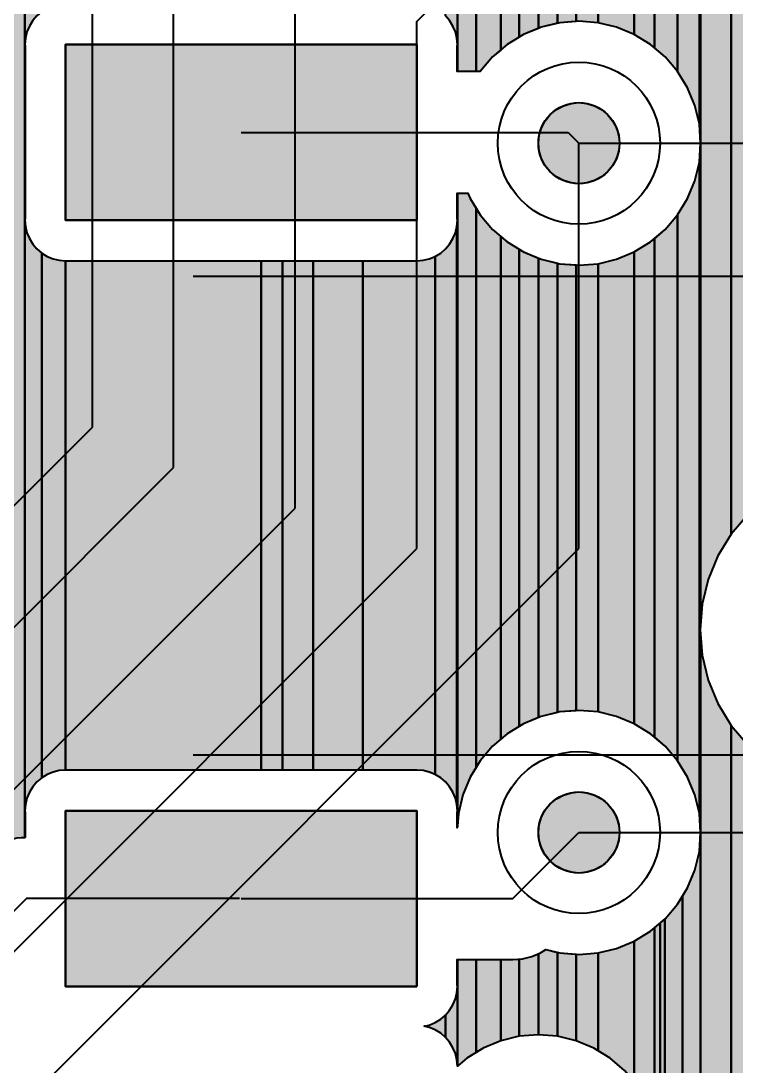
# Model space of a CAD drawing. Header units: millimetres. Extents: x 1.4 to 58.4, y 2.1 to 36.1.
# Drawn here: x 32.58 to 37.06, y 14.61 to 21.15 of the extents above; entities that cross this region are included whole.
import ezdxf

# ---------------------------------------------------------------- set-up
doc = ezdxf.new("R2010")
doc.units = ezdxf.units.MM
for name, color, linetype in [('bottom_copper', 7, 'Continuous'), ('bottom_silk', 7, 'Continuous'), ('drill_plated', 7, 'Continuous'), ('top_copper', 7, 'Continuous')]:
    doc.layers.add(name, color=color, linetype=linetype)

# ---------------------------------------------------------------- blocks, each defined once
blk = doc.blocks.new('Block8124')
at = {"layer": 'bottom_copper', "lineweight": 40}
for points in [[(1.8538, 14.95), (1.7702, 14.8137), (1.709, 14.6659), (1.6717, 14.5104), (1.6623, 14.3905), (1.6623, 20.9871), (1.7569, 20.9644), (1.8538, 20.9568), (1.8538, 14.95)], [(1.9944, 15.103), (1.9577, 15.0716), (1.8538, 14.95), (1.8538, 20.9568), (1.9163, 20.9519), (1.9944, 20.958), (1.9944, 15.103)], [(1.6623, 17.399), (1.6552, 17.5186), (1.6552, 19.0574), (1.6623, 19.177), (1.6623, 17.399)], [(1.6552, 17.5186), (1.6272, 17.6352), (1.5813, 17.746), (1.5187, 17.8483), (1.5187, 18.7277), (1.5813, 18.83), (1.6272, 18.9408), (1.6552, 19.0574), (1.6552, 17.5186)], [(1.5187, 17.8483), (1.4408, 17.9395), (1.3732, 17.9972), (1.3732, 18.5788), (1.4408, 18.6365), (1.5187, 18.7277), (1.5187, 17.8483)], [(0.2561, 17.848), (0.1391, 17.848), (0.1391, 18.686), (0.2561, 18.686), (0.2561, 17.848)], [(0.4101, 17.9825), (0.3598, 17.9395), (0.2819, 17.8483), (0.2561, 17.848), (0.2561, 18.686), (0.3176, 18.686), (0.3598, 18.6365), (0.4101, 18.5935), (0.4101, 17.9825)], [(0.5267, 18.0637), (0.451, 18.0174), (0.4101, 17.9825), (0.4101, 18.5935), (0.451, 18.5586), (0.5267, 18.5123), (0.5267, 18.0637)], [(1.3732, 17.9972), (1.3496, 18.0174), (1.2473, 18.08), (1.2473, 18.496), (1.3496, 18.5586), (1.3732, 18.5788), (1.3732, 17.9972)], [(0.1391, 18.017), (0.136, 18.0568), (0.1266, 18.0957), (0.1113, 18.1327), (0.0904, 18.1668), (0.0645, 18.1972), (0.0645, 18.3368), (0.0904, 18.3672), (0.1113, 18.4013), (0.1266, 18.4383), (0.1359, 18.4771), (0.1391, 18.517), (0.1391, 18.017)], [(0.6463, 18.1185), (0.5533, 18.08), (0.5267, 18.0637), (0.5267, 18.5123), (0.5533, 18.496), (0.6463, 18.4575), (0.6463, 18.1185)], [(1.2473, 18.08), (1.1365, 18.1259), (1.0199, 18.1539), (1.0199, 18.4221), (1.1365, 18.4501), (1.2473, 18.496), (1.2473, 18.08)], [(0.7659, 18.1503), (0.6641, 18.1259), (0.6463, 18.1185), (0.6463, 18.4575), (0.6641, 18.4501), (0.7659, 18.4257), (0.7659, 18.1503)], [(0.8825, 18.162), (0.7807, 18.1539), (0.7659, 18.1503), (0.7659, 18.4257), (0.7807, 18.4221), (0.8825, 18.414), (0.8825, 18.162)], [(1.0199, 18.1539), (0.9003, 18.1634), (0.8825, 18.162), (0.8825, 18.414), (0.9003, 18.4126), (1.0199, 18.4221), (1.0199, 18.1539)], [(0.139, 17.848), (0.1383, 17.848), (0.1383, 18.007), (0.1391, 18.017), (0.1391, 17.848)], [(1.6623, 14.3905), (1.6592, 14.351), (1.6592, 17.3468), (1.6623, 17.399), (1.6623, 14.3905)], [(1.6592, 13.1332), (1.6552, 13.2006), (1.6552, 17.2794), (1.6592, 17.3468), (1.6592, 13.1332)], [(1.6552, 13.2006), (1.6272, 13.3172), (1.5813, 13.428), (1.5187, 13.5303), (1.5187, 16.9497), (1.5813, 17.052), (1.6272, 17.1628), (1.6552, 17.2794), (1.6552, 13.2006)], [(0.1391, 16.917), (0.1383, 16.927), (0.1383, 17.086), (0.139, 17.086), (0.1391, 16.917)], [(0.2561, 13.4881), (0.2193, 13.428), (0.1734, 13.3172), (0.1454, 13.2006), (0.1391, 13.121), (0.1391, 17.086), (0.2052, 17.086), (0.2193, 17.052), (0.2561, 16.9919), (0.2561, 13.4881)], [(0.4101, 13.6645), (0.3598, 13.6215), (0.2819, 13.5303), (0.2561, 13.4881), (0.2561, 16.9919), (0.2818, 16.9499), (0.3598, 16.8585), (0.4101, 16.8155), (0.4101, 13.6645)], [(0.1391, 13.217), (0.136, 13.2568), (0.1359, 16.8771), (0.1391, 16.917), (0.1391, 13.217)], [(1.5187, 13.5303), (1.4408, 13.6215), (1.3732, 13.6792), (1.3732, 16.8008), (1.4408, 16.8585), (1.5187, 16.9497), (1.5187, 13.5303)], [(0.1359, 13.2569), (0.1266, 13.2957), (0.1113, 13.3327), (0.0904, 13.3668), (0.0645, 13.3972), (0.0341, 13.4231), (0, 13.444), (0, 16.69), (0.0341, 16.7109), (0.0645, 16.7368), (0.0904, 16.7672), (0.1113, 16.8013), (0.1266, 16.8383), (0.1359, 16.8771), (0.1359, 13.2569)], [(0.5267, 13.7457), (0.451, 13.6994), (0.4101, 13.6645), (0.4101, 16.8155), (0.451, 16.7806), (0.5267, 16.7343), (0.5267, 13.7457)], [(1.3732, 13.6792), (1.3496, 13.6994), (1.2473, 13.762), (1.2473, 16.718), (1.3496, 16.7806), (1.3732, 16.8008), (1.3732, 13.6792)], [(0.6463, 13.8005), (0.5533, 13.762), (0.5267, 13.7457), (0.5267, 16.7343), (0.5533, 16.718), (0.6463, 16.6795), (0.6463, 13.8005)], [(1.2473, 13.762), (1.1365, 13.8079), (1.0199, 13.8359), (1.0199, 16.6441), (1.1365, 16.6721), (1.2473, 16.718), (1.2473, 13.762)], [(0, 13.444), (-0.0367, 13.4592), (-0.0758, 13.4686), (-0.1157, 13.4718), (-0.1257, 13.471), (-0.4541, 13.471), (-0.4541, 16.663), (-0.1257, 16.663), (-0.1157, 16.6622), (-0.0759, 16.6653), (-0.037, 16.6747), (0, 16.69), (0, 13.444)], [(0.7659, 13.8323), (0.6641, 13.8079), (0.6463, 13.8005), (0.6463, 16.6795), (0.6641, 16.6721), (0.7659, 16.6477), (0.7659, 13.8323)], [(0.8825, 13.8439), (0.7807, 13.8359), (0.7659, 13.8323), (0.7659, 16.6477), (0.7807, 16.6441), (0.8825, 16.6361), (0.8825, 13.8439)], [(1.0199, 13.8359), (0.9003, 13.8453), (0.8825, 13.8439), (0.8825, 16.6361), (0.9003, 16.6347), (1.0199, 16.6441), (1.0199, 13.8359)], [(1.6623, 13.081), (1.6592, 13.1332), (1.6592, 14.351), (1.6623, 14.3115), (1.6623, 13.081)], [(1.8538, 7.8878), (1.7365, 7.7876), (1.6623, 7.7008), (1.6623, 14.3115), (1.6717, 14.1916), (1.709, 14.0361), (1.7702, 13.8883), (1.8538, 13.752), (1.8538, 7.8878)], [(1.9944, 7.9751), (1.8581, 7.8915), (1.8538, 7.8878), (1.8538, 13.752), (1.9577, 13.6304), (1.9944, 13.599), (1.9944, 7.9751)], [(0.1391, 13.121), (0.1383, 13.1109), (0.1383, 13.207), (0.1391, 13.217), (0.1391, 13.121)], [(1.6623, 7.7008), (1.6326, 7.666), (1.549, 7.5297), (1.549, 12.6812), (1.5813, 12.734), (1.6272, 12.8448), (1.6552, 12.9614), (1.6623, 13.081), (1.6623, 7.7008)], [(1.549, 7.5297), (1.4878, 7.3819), (1.4505, 7.2264), (1.438, 7.067), (1.438, 12.5381), (1.4408, 12.5405), (1.5187, 12.6317), (1.549, 12.6812), (1.549, 7.5297)], [(1.4083, 11.049), (1.4012, 11.1686), (1.3732, 11.2852), (1.3732, 12.4828), (1.4083, 12.5127), (1.4083, 11.049)], [(1.438, 0), (1.4083, 0), (1.4083, 12.5127), (1.438, 12.5381), (1.438, 0)], [(1.3732, 11.2852), (1.3273, 11.396), (1.2647, 11.4983), (1.2473, 11.5187), (1.2473, 12.4), (1.3496, 12.4626), (1.3732, 12.4828), (1.3732, 11.2852)], [(1.2473, 11.5187), (1.1868, 11.5895), (1.0956, 11.6674), (1.0199, 11.7137), (1.0199, 12.3261), (1.1365, 12.3541), (1.2473, 12.4), (1.2473, 11.5187)], [(0.6463, 11.8133), (0.5267, 11.8039), (0.5267, 12.288), (0.546, 12.2895), (0.6044, 12.3035), (0.6463, 12.3209), (0.6463, 11.8133)], [(0.7659, 11.8039), (0.6463, 11.8133), (0.6463, 12.3209), (0.6598, 12.3265), (0.6934, 12.347), (0.7659, 12.3296), (0.7659, 11.8039)], [(0.8825, 11.7759), (0.7659, 11.8039), (0.7659, 12.3296), (0.7807, 12.3261), (0.8825, 12.3181), (0.8825, 11.7759)], [(1.0199, 11.7137), (0.9933, 11.73), (0.8825, 11.7759), (0.8825, 12.3181), (0.9003, 12.3167), (1.0199, 12.3261), (1.0199, 11.7137)], [(0.1391, 12.117), (0.1383, 12.127), (0.1383, 12.286), (0.139, 12.286), (0.1391, 12.117)], [(0.2561, 11.7036), (0.197, 11.6674), (0.1391, 11.6179), (0.1391, 12.286), (0.2561, 12.286), (0.2561, 11.7036)], [(0.4101, 11.7759), (0.2993, 11.73), (0.2561, 11.7036), (0.2561, 12.286), (0.4101, 12.286), (0.4101, 11.7759)], [(0.5267, 11.8039), (0.4101, 11.7759), (0.4101, 12.286), (0.4714, 12.286), (0.4863, 12.2848), (0.5267, 12.288), (0.5267, 11.8039)], [(0.139, 11.6178), (0.136, 11.6568), (0.1266, 11.6957), (0.1113, 11.7327), (0.0904, 11.7668), (0.0645, 11.7972), (0.0645, 11.9368), (0.0904, 11.9672), (0.1113, 12.0013), (0.1266, 12.0383), (0.1359, 12.0771), (0.1391, 12.117), (0.1391, 11.6179)], [(0.0645, 11.7972), (0.0341, 11.8231), (0, 11.844), (-0.0367, 11.8592), (-0.069, 11.867), (-0.037, 11.8747), (0, 11.89), (0.0341, 11.9109), (0.0645, 11.9368), (0.0645, 11.7972)]]:
    blk.add_hatch(color=7, dxfattribs=at).paths.add_polyline_path(points, flags=0)
at = {"layer": 'bottom_copper', "color": 7, "lineweight": 40}
for points in [[(1.8538, 14.95), (1.7702, 14.8137), (1.709, 14.6659), (1.6717, 14.5104), (1.6623, 14.3905), (1.6623, 20.9871), (1.7569, 20.9644), (1.8538, 20.9568), (1.8538, 14.95)], [(1.9944, 15.103), (1.9577, 15.0716), (1.8538, 14.95), (1.8538, 20.9568), (1.9163, 20.9519), (1.9944, 20.958), (1.9944, 15.103)], [(1.6623, 17.399), (1.6552, 17.5186), (1.6552, 19.0574), (1.6623, 19.177), (1.6623, 17.399)], [(1.6552, 17.5186), (1.6272, 17.6352), (1.5813, 17.746), (1.5187, 17.8483), (1.5187, 18.7277), (1.5813, 18.83), (1.6272, 18.9408), (1.6552, 19.0574), (1.6552, 17.5186)], [(1.5187, 17.8483), (1.4408, 17.9395), (1.3732, 17.9972), (1.3732, 18.5788), (1.4408, 18.6365), (1.5187, 18.7277), (1.5187, 17.8483)], [(0.2561, 17.848), (0.1391, 17.848), (0.1391, 18.686), (0.2561, 18.686), (0.2561, 17.848)], [(0.4101, 17.9825), (0.3598, 17.9395), (0.2819, 17.8483), (0.2561, 17.848), (0.2561, 18.686), (0.3176, 18.686), (0.3598, 18.6365), (0.4101, 18.5935), (0.4101, 17.9825)], [(0.5267, 18.0637), (0.451, 18.0174), (0.4101, 17.9825), (0.4101, 18.5935), (0.451, 18.5586), (0.5267, 18.5123), (0.5267, 18.0637)], [(1.3732, 17.9972), (1.3496, 18.0174), (1.2473, 18.08), (1.2473, 18.496), (1.3496, 18.5586), (1.3732, 18.5788), (1.3732, 17.9972)], [(0.1391, 18.017), (0.136, 18.0568), (0.1266, 18.0957), (0.1113, 18.1327), (0.0904, 18.1668), (0.0645, 18.1972), (0.0645, 18.3368), (0.0904, 18.3672), (0.1113, 18.4013), (0.1266, 18.4383), (0.1359, 18.4771), (0.1391, 18.517), (0.1391, 18.017)], [(0.6463, 18.1185), (0.5533, 18.08), (0.5267, 18.0637), (0.5267, 18.5123), (0.5533, 18.496), (0.6463, 18.4575), (0.6463, 18.1185)], [(1.2473, 18.08), (1.1365, 18.1259), (1.0199, 18.1539), (1.0199, 18.4221), (1.1365, 18.4501), (1.2473, 18.496), (1.2473, 18.08)], [(0.7659, 18.1503), (0.6641, 18.1259), (0.6463, 18.1185), (0.6463, 18.4575), (0.6641, 18.4501), (0.7659, 18.4257), (0.7659, 18.1503)], [(0.8825, 18.162), (0.7807, 18.1539), (0.7659, 18.1503), (0.7659, 18.4257), (0.7807, 18.4221), (0.8825, 18.414), (0.8825, 18.162)], [(1.0199, 18.1539), (0.9003, 18.1634), (0.8825, 18.162), (0.8825, 18.414), (0.9003, 18.4126), (1.0199, 18.4221), (1.0199, 18.1539)], [(0.139, 17.848), (0.1383, 17.848), (0.1383, 18.007), (0.1391, 18.017), (0.1391, 17.848)], [(1.6623, 14.3905), (1.6592, 14.351), (1.6592, 17.3468), (1.6623, 17.399), (1.6623, 14.3905)], [(1.6592, 13.1332), (1.6552, 13.2006), (1.6552, 17.2794), (1.6592, 17.3468), (1.6592, 13.1332)], [(1.6552, 13.2006), (1.6272, 13.3172), (1.5813, 13.428), (1.5187, 13.5303), (1.5187, 16.9497), (1.5813, 17.052), (1.6272, 17.1628), (1.6552, 17.2794), (1.6552, 13.2006)], [(0.1391, 16.917), (0.1383, 16.927), (0.1383, 17.086), (0.139, 17.086), (0.1391, 16.917)], [(0.2561, 13.4881), (0.2193, 13.428), (0.1734, 13.3172), (0.1454, 13.2006), (0.1391, 13.121), (0.1391, 17.086), (0.2052, 17.086), (0.2193, 17.052), (0.2561, 16.9919), (0.2561, 13.4881)], [(0.4101, 13.6645), (0.3598, 13.6215), (0.2819, 13.5303), (0.2561, 13.4881), (0.2561, 16.9919), (0.2818, 16.9499), (0.3598, 16.8585), (0.4101, 16.8155), (0.4101, 13.6645)], [(0.1391, 13.217), (0.136, 13.2568), (0.1359, 16.8771), (0.1391, 16.917), (0.1391, 13.217)], [(1.5187, 13.5303), (1.4408, 13.6215), (1.3732, 13.6792), (1.3732, 16.8008), (1.4408, 16.8585), (1.5187, 16.9497), (1.5187, 13.5303)], [(0.1359, 13.2569), (0.1266, 13.2957), (0.1113, 13.3327), (0.0904, 13.3668), (0.0645, 13.3972), (0.0341, 13.4231), (0, 13.444), (0, 16.69), (0.0341, 16.7109), (0.0645, 16.7368), (0.0904, 16.7672), (0.1113, 16.8013), (0.1266, 16.8383), (0.1359, 16.8771), (0.1359, 13.2569)], [(0.5267, 13.7457), (0.451, 13.6994), (0.4101, 13.6645), (0.4101, 16.8155), (0.451, 16.7806), (0.5267, 16.7343), (0.5267, 13.7457)], [(1.3732, 13.6792), (1.3496, 13.6994), (1.2473, 13.762), (1.2473, 16.718), (1.3496, 16.7806), (1.3732, 16.8008), (1.3732, 13.6792)], [(0.6463, 13.8005), (0.5533, 13.762), (0.5267, 13.7457), (0.5267, 16.7343), (0.5533, 16.718), (0.6463, 16.6795), (0.6463, 13.8005)], [(1.2473, 13.762), (1.1365, 13.8079), (1.0199, 13.8359), (1.0199, 16.6441), (1.1365, 16.6721), (1.2473, 16.718), (1.2473, 13.762)], [(0, 13.444), (-0.0367, 13.4592), (-0.0758, 13.4686), (-0.1157, 13.4718), (-0.1257, 13.471), (-0.4541, 13.471), (-0.4541, 16.663), (-0.1257, 16.663), (-0.1157, 16.6622), (-0.0759, 16.6653), (-0.037, 16.6747), (0, 16.69), (0, 13.444)], [(0.7659, 13.8323), (0.6641, 13.8079), (0.6463, 13.8005), (0.6463, 16.6795), (0.6641, 16.6721), (0.7659, 16.6477), (0.7659, 13.8323)], [(0.8825, 13.8439), (0.7807, 13.8359), (0.7659, 13.8323), (0.7659, 16.6477), (0.7807, 16.6441), (0.8825, 16.6361), (0.8825, 13.8439)], [(1.0199, 13.8359), (0.9003, 13.8453), (0.8825, 13.8439), (0.8825, 16.6361), (0.9003, 16.6347), (1.0199, 16.6441), (1.0199, 13.8359)], [(1.6623, 13.081), (1.6592, 13.1332), (1.6592, 14.351), (1.6623, 14.3115), (1.6623, 13.081)], [(1.8538, 7.8878), (1.7365, 7.7876), (1.6623, 7.7008), (1.6623, 14.3115), (1.6717, 14.1916), (1.709, 14.0361), (1.7702, 13.8883), (1.8538, 13.752), (1.8538, 7.8878)], [(1.9944, 7.9751), (1.8581, 7.8915), (1.8538, 7.8878), (1.8538, 13.752), (1.9577, 13.6304), (1.9944, 13.599), (1.9944, 7.9751)], [(0.1391, 13.121), (0.1383, 13.1109), (0.1383, 13.207), (0.1391, 13.217), (0.1391, 13.121)], [(1.6623, 7.7008), (1.6326, 7.666), (1.549, 7.5297), (1.549, 12.6812), (1.5813, 12.734), (1.6272, 12.8448), (1.6552, 12.9614), (1.6623, 13.081), (1.6623, 7.7008)], [(1.549, 7.5297), (1.4878, 7.3819), (1.4505, 7.2264), (1.438, 7.067), (1.438, 12.5381), (1.4408, 12.5405), (1.5187, 12.6317), (1.549, 12.6812), (1.549, 7.5297)], [(1.4083, 11.049), (1.4012, 11.1686), (1.3732, 11.2852), (1.3732, 12.4828), (1.4083, 12.5127), (1.4083, 11.049)], [(1.438, 0), (1.4083, 0), (1.4083, 12.5127), (1.438, 12.5381), (1.438, 0)], [(1.3732, 11.2852), (1.3273, 11.396), (1.2647, 11.4983), (1.2473, 11.5187), (1.2473, 12.4), (1.3496, 12.4626), (1.3732, 12.4828), (1.3732, 11.2852)], [(1.2473, 11.5187), (1.1868, 11.5895), (1.0956, 11.6674), (1.0199, 11.7137), (1.0199, 12.3261), (1.1365, 12.3541), (1.2473, 12.4), (1.2473, 11.5187)], [(0.6463, 11.8133), (0.5267, 11.8039), (0.5267, 12.288), (0.546, 12.2895), (0.6044, 12.3035), (0.6463, 12.3209), (0.6463, 11.8133)], [(0.7659, 11.8039), (0.6463, 11.8133), (0.6463, 12.3209), (0.6598, 12.3265), (0.6934, 12.347), (0.7659, 12.3296), (0.7659, 11.8039)], [(0.8825, 11.7759), (0.7659, 11.8039), (0.7659, 12.3296), (0.7807, 12.3261), (0.8825, 12.3181), (0.8825, 11.7759)], [(1.0199, 11.7137), (0.9933, 11.73), (0.8825, 11.7759), (0.8825, 12.3181), (0.9003, 12.3167), (1.0199, 12.3261), (1.0199, 11.7137)], [(0.1391, 12.117), (0.1383, 12.127), (0.1383, 12.286), (0.139, 12.286), (0.1391, 12.117)], [(0.2561, 11.7036), (0.197, 11.6674), (0.1391, 11.6179), (0.1391, 12.286), (0.2561, 12.286), (0.2561, 11.7036)], [(0.4101, 11.7759), (0.2993, 11.73), (0.2561, 11.7036), (0.2561, 12.286), (0.4101, 12.286), (0.4101, 11.7759)], [(0.5267, 11.8039), (0.4101, 11.7759), (0.4101, 12.286), (0.4714, 12.286), (0.4863, 12.2848), (0.5267, 12.288), (0.5267, 11.8039)], [(0.139, 11.6178), (0.136, 11.6568), (0.1266, 11.6957), (0.1113, 11.7327), (0.0904, 11.7668), (0.0645, 11.7972), (0.0645, 11.9368), (0.0904, 11.9672), (0.1113, 12.0013), (0.1266, 12.0383), (0.1359, 12.0771), (0.1391, 12.117), (0.1391, 11.6179)], [(0.0645, 11.7972), (0.0341, 11.8231), (0, 11.844), (-0.0367, 11.8592), (-0.069, 11.867), (-0.037, 11.8747), (0, 11.89), (0.0341, 11.9109), (0.0645, 11.9368), (0.0645, 11.7972)]]:
    blk.add_lwpolyline(points, close=True, dxfattribs=at)
blk = doc.blocks.new('Block11624')
at = {"layer": 'bottom_copper', "lineweight": 40}
for points in [[(4.4962, 13.0484), (4.4452, 13.0445), (4.3869, 13.0305), (4.3869, 20.1122), (4.4435, 20.1605), (4.4962, 20.2223), (4.4962, 13.0484)], [(4.6012, 18.2231), (4.5708, 18.1972), (4.5449, 18.1668), (4.524, 18.1327), (4.5087, 18.0957), (4.4994, 18.0569), (4.4962, 18.017), (4.4962, 18.517), (4.4993, 18.4772), (4.5087, 18.4383), (4.524, 18.4013), (4.5449, 18.3672), (4.5708, 18.3368), (4.6012, 18.3109), (4.6012, 18.2231)], [(4.497, 16.927), (4.4962, 16.917), (4.4962, 18.017), (4.497, 18.007), (4.497, 16.927)], [(4.6012, 13.4231), (4.5708, 13.3972), (4.5449, 13.3668), (4.524, 13.3327), (4.5087, 13.2957), (4.4994, 13.2569), (4.4962, 13.217), (4.4962, 16.917), (4.4993, 16.8772), (4.5087, 16.8383), (4.524, 16.8013), (4.5449, 16.7672), (4.5708, 16.7368), (4.6012, 16.7109), (4.6012, 13.4231)], [(4.751, 13.4718), (4.7112, 13.4687), (4.6723, 13.4593), (4.6353, 13.444), (4.6012, 13.4231), (4.6012, 16.7109), (4.6353, 16.69), (4.6723, 16.6747), (4.7111, 16.6654), (4.751, 16.6622), (4.751, 13.4718)], [(5.9771, 13.471), (4.761, 13.471), (4.751, 13.4718), (4.751, 16.6622), (4.761, 16.663), (5.9771, 16.663), (5.9771, 13.471)], [(6.1101, 13.471), (5.9771, 13.471), (5.9771, 16.663), (6.1101, 16.663), (6.1101, 13.471)], [(6.3012, 13.471), (6.1101, 13.471), (6.1101, 16.663), (6.3012, 16.663), (6.3012, 13.471)], [(6.6126, 13.471), (6.3012, 13.471), (6.3012, 16.663), (6.6126, 16.663), (6.6126, 13.471)], [(4.497, 13.0485), (4.4962, 13.0484), (4.4962, 13.217), (4.497, 13.207), (4.497, 13.0485)]]:
    blk.add_hatch(color=7, dxfattribs=at).paths.add_polyline_path(points, flags=0)
at = {"layer": 'bottom_copper', "color": 7, "lineweight": 40}
for points in [[(4.4962, 13.0484), (4.4452, 13.0445), (4.3869, 13.0305), (4.3869, 20.1122), (4.4435, 20.1605), (4.4962, 20.2223), (4.4962, 13.0484)], [(4.6012, 18.2231), (4.5708, 18.1972), (4.5449, 18.1668), (4.524, 18.1327), (4.5087, 18.0957), (4.4994, 18.0569), (4.4962, 18.017), (4.4962, 18.517), (4.4993, 18.4772), (4.5087, 18.4383), (4.524, 18.4013), (4.5449, 18.3672), (4.5708, 18.3368), (4.6012, 18.3109), (4.6012, 18.2231)], [(4.497, 16.927), (4.4962, 16.917), (4.4962, 18.017), (4.497, 18.007), (4.497, 16.927)], [(4.6012, 13.4231), (4.5708, 13.3972), (4.5449, 13.3668), (4.524, 13.3327), (4.5087, 13.2957), (4.4994, 13.2569), (4.4962, 13.217), (4.4962, 16.917), (4.4993, 16.8772), (4.5087, 16.8383), (4.524, 16.8013), (4.5449, 16.7672), (4.5708, 16.7368), (4.6012, 16.7109), (4.6012, 13.4231)], [(4.751, 13.4718), (4.7112, 13.4687), (4.6723, 13.4593), (4.6353, 13.444), (4.6012, 13.4231), (4.6012, 16.7109), (4.6353, 16.69), (4.6723, 16.6747), (4.7111, 16.6654), (4.751, 16.6622), (4.751, 13.4718)], [(5.9771, 13.471), (4.761, 13.471), (4.751, 13.4718), (4.751, 16.6622), (4.761, 16.663), (5.9771, 16.663), (5.9771, 13.471)], [(6.1101, 13.471), (5.9771, 13.471), (5.9771, 16.663), (6.1101, 16.663), (6.1101, 13.471)], [(6.3012, 13.471), (6.1101, 13.471), (6.1101, 16.663), (6.3012, 16.663), (6.3012, 13.471)], [(6.6126, 13.471), (6.3012, 13.471), (6.3012, 16.663), (6.6126, 16.663), (6.6126, 13.471)], [(4.497, 13.0485), (4.4962, 13.0484), (4.4962, 13.217), (4.497, 13.207), (4.497, 13.0485)]]:
    blk.add_lwpolyline(points, close=True, dxfattribs=at)

msp = doc.modelspace()

# ---------------------------------------------------------------- hatches: boundary and pattern name
at = {"layer": 'bottom_copper', "lineweight": 40}
for points in [[(35.06, 19.905), (32.86, 19.905), (32.86, 21.005), (35.06, 21.005), (35.06, 19.905)], [(36.3251, 20.3374), (36.3107, 20.2898), (36.2872, 20.2459), (36.2556, 20.2074), (36.2171, 20.1758), (36.1732, 20.1523), (36.1256, 20.1379), (36.076, 20.133), (36.0264, 20.1379), (35.9788, 20.1523), (35.9349, 20.1758), (35.8964, 20.2074), (35.8648, 20.2459), (35.8413, 20.2898), (35.8269, 20.3374), (35.822, 20.387), (35.8269, 20.4366), (35.8413, 20.4842), (35.8648, 20.5281), (35.8964, 20.5666), (35.9349, 20.5982), (35.9788, 20.6217), (36.0264, 20.6361), (36.076, 20.641), (36.1256, 20.6361), (36.1732, 20.6217), (36.2171, 20.5982), (36.2556, 20.5666), (36.2872, 20.5281), (36.3107, 20.4842), (36.3251, 20.4366), (36.33, 20.387), (36.3251, 20.3374)], [(36.3251, 16.0194), (36.3107, 15.9718), (36.2872, 15.9279), (36.2556, 15.8894), (36.2171, 15.8578), (36.1732, 15.8343), (36.1256, 15.8199), (36.076, 15.815), (36.0264, 15.8199), (35.9788, 15.8343), (35.9349, 15.8578), (35.8964, 15.8894), (35.8648, 15.9279), (35.8413, 15.9718), (35.8269, 16.0194), (35.822, 16.069), (35.8269, 16.1186), (35.8413, 16.1662), (35.8648, 16.2101), (35.8964, 16.2486), (35.9349, 16.2802), (35.9788, 16.3037), (36.0264, 16.3181), (36.076, 16.323), (36.1256, 16.3181), (36.1732, 16.3037), (36.2171, 16.2802), (36.2556, 16.2486), (36.2872, 16.2101), (36.3107, 16.1662), (36.3251, 16.1186), (36.33, 16.069), (36.3251, 16.0194)], [(35.06, 15.105), (32.86, 15.105), (32.86, 16.205), (35.06, 16.205), (35.06, 15.105)]]:
    msp.add_hatch(color=7, dxfattribs=at).paths.add_polyline_path(points, flags=0)
at = {"layer": 'drill_plated', "lineweight": 40}
for points in [[(36.3251, 20.3374), (36.3107, 20.2898), (36.2872, 20.2459), (36.2556, 20.2074), (36.2171, 20.1758), (36.1732, 20.1523), (36.1256, 20.1379), (36.076, 20.133), (36.0264, 20.1379), (35.9788, 20.1523), (35.9349, 20.1758), (35.8964, 20.2074), (35.8648, 20.2459), (35.8413, 20.2898), (35.8269, 20.3374), (35.822, 20.387), (35.8269, 20.4366), (35.8413, 20.4842), (35.8648, 20.5281), (35.8964, 20.5666), (35.9349, 20.5982), (35.9788, 20.6217), (36.0264, 20.6361), (36.076, 20.641), (36.1256, 20.6361), (36.1732, 20.6217), (36.2171, 20.5982), (36.2556, 20.5666), (36.2872, 20.5281), (36.3107, 20.4842), (36.3251, 20.4366), (36.33, 20.387), (36.3251, 20.3374)], [(36.3251, 16.0194), (36.3107, 15.9718), (36.2872, 15.9279), (36.2556, 15.8894), (36.2171, 15.8578), (36.1732, 15.8343), (36.1256, 15.8199), (36.076, 15.815), (36.0264, 15.8199), (35.9788, 15.8343), (35.9349, 15.8578), (35.8964, 15.8894), (35.8648, 15.9279), (35.8413, 15.9718), (35.8269, 16.0194), (35.822, 16.069), (35.8269, 16.1186), (35.8413, 16.1662), (35.8648, 16.2101), (35.8964, 16.2486), (35.9349, 16.2802), (35.9788, 16.3037), (36.0264, 16.3181), (36.076, 16.323), (36.1256, 16.3181), (36.1732, 16.3037), (36.2171, 16.2802), (36.2556, 16.2486), (36.2872, 16.2101), (36.3107, 16.1662), (36.3251, 16.1186), (36.33, 16.069), (36.3251, 16.0194)]]:
    msp.add_hatch(color=7, dxfattribs=at).paths.add_polyline_path(points, flags=0)
at = {"layer": 'top_copper', "lineweight": 40}
for points in [[(36.3251, 20.3374), (36.3107, 20.2898), (36.2872, 20.2459), (36.2556, 20.2074), (36.2171, 20.1758), (36.1732, 20.1523), (36.1256, 20.1379), (36.076, 20.133), (36.0264, 20.1379), (35.9788, 20.1523), (35.9349, 20.1758), (35.8964, 20.2074), (35.8648, 20.2459), (35.8413, 20.2898), (35.8269, 20.3374), (35.822, 20.387), (35.8269, 20.4366), (35.8413, 20.4842), (35.8648, 20.5281), (35.8964, 20.5666), (35.9349, 20.5982), (35.9788, 20.6217), (36.0264, 20.6361), (36.076, 20.641), (36.1256, 20.6361), (36.1732, 20.6217), (36.2171, 20.5982), (36.2556, 20.5666), (36.2872, 20.5281), (36.3107, 20.4842), (36.3251, 20.4366), (36.33, 20.387), (36.3251, 20.3374)], [(36.3251, 16.0194), (36.3107, 15.9718), (36.2872, 15.9279), (36.2556, 15.8894), (36.2171, 15.8578), (36.1732, 15.8343), (36.1256, 15.8199), (36.076, 15.815), (36.0264, 15.8199), (35.9788, 15.8343), (35.9349, 15.8578), (35.8964, 15.8894), (35.8648, 15.9279), (35.8413, 15.9718), (35.8269, 16.0194), (35.822, 16.069), (35.8269, 16.1186), (35.8413, 16.1662), (35.8648, 16.2101), (35.8964, 16.2486), (35.9349, 16.2802), (35.9788, 16.3037), (36.0264, 16.3181), (36.076, 16.323), (36.1256, 16.3181), (36.1732, 16.3037), (36.2171, 16.2802), (36.2556, 16.2486), (36.2872, 16.2101), (36.3107, 16.1662), (36.3251, 16.1186), (36.33, 16.069), (36.3251, 16.0194)]]:
    msp.add_hatch(color=7, dxfattribs=at).paths.add_polyline_path(points, flags=0)

# ---------------------------------------------------------------- linework, layer by layer
at = {"layer": 'bottom_copper', "color": 7, "lineweight": 40}
for p, q in [((32.6539, 21.1548), (32.633, 21.1207)), ((35.287, 21.1207), (35.2661, 21.1548)), ((36.076, 21.1514), (35.9564, 21.1419)), ((36.1956, 21.1419), (36.076, 21.1514)), ((32.6177, 21.0837), (32.6084, 21.0449)), ((32.633, 21.1207), (32.6177, 21.0837)), ((35.3023, 21.0837), (35.287, 21.1207)), ((35.3116, 21.0449), (35.3023, 21.0837)), ((35.8398, 21.1139), (35.729, 21.068)), ((35.9564, 21.1419), (35.8398, 21.1139)), ((36.3122, 21.1139), (36.1956, 21.1419)), ((36.423, 21.068), (36.3122, 21.1139)), ((32.6084, 21.0449), (32.6052, 21.005)), ((35.3117, 21.0448), (35.3116, 21.0449)), ((35.3148, 21.005), (35.3117, 21.0448)), ((35.729, 21.068), (35.6267, 21.0054)), ((36.5253, 21.0054), (36.423, 21.068)), ((32.6052, 21.005), (32.606, 20.995)), ((32.606, 20.995), (32.606, 19.915)), ((32.86, 21.005), (32.86, 19.905)), ((35.06, 21.005), (32.86, 21.005)), ((35.06, 19.905), (35.06, 21.005)), ((35.314, 20.995), (35.3148, 21.005)), ((35.314, 20.836), (35.314, 20.995)), ((35.6267, 21.0054), (35.5355, 20.9275)), ((36.6165, 20.9275), (36.5253, 21.0054)), ((35.5355, 20.9275), (35.4576, 20.8363)), ((36.6944, 20.8363), (36.6165, 20.9275)), ((35.4575, 20.836), (35.314, 20.836)), ((35.4576, 20.8363), (35.4575, 20.836)), ((36.757, 20.734), (36.6944, 20.8363)), ((36.8029, 20.6232), (36.757, 20.734)), ((36.8309, 20.5066), (36.8029, 20.6232)), ((36.838, 20.387), (36.8309, 20.5066)), ((33.96, 20.455), (36.008, 20.455)), ((36.008, 20.455), (36.076, 20.387)), ((36.8309, 20.2674), (36.838, 20.387)), ((36.8029, 20.1508), (36.8309, 20.2674)), ((36.757, 20.04), (36.8029, 20.1508)), ((35.314, 19.915), (35.314, 20.074)), ((35.314, 20.074), (35.3809, 20.074)), ((35.3809, 20.074), (35.395, 20.04)), ((35.395, 20.04), (35.4576, 19.9377)), ((36.6944, 19.9377), (36.757, 20.04)), ((32.606, 19.915), (32.6052, 19.905)), ((35.3148, 19.905), (35.314, 19.915)), ((35.4576, 19.9377), (35.5355, 19.8465)), ((36.6165, 19.8465), (36.6944, 19.9377)), ((32.6052, 19.905), (32.6083, 19.8652)), ((32.6083, 19.8652), (32.6084, 19.8651)), ((32.6084, 19.8651), (32.6177, 19.8263)), ((32.86, 19.905), (35.06, 19.905)), ((35.3023, 19.8263), (35.3116, 19.8651)), ((35.3116, 19.8651), (35.3148, 19.905)), ((35.5355, 19.8465), (35.6267, 19.7686)), ((36.5253, 19.7686), (36.6165, 19.8465)), ((32.6177, 19.8263), (32.633, 19.7893)), ((32.633, 19.7893), (32.6539, 19.7552)), ((35.2661, 19.7552), (35.287, 19.7893)), ((35.287, 19.7893), (35.3023, 19.8263)), ((32.6539, 19.7552), (32.6798, 19.7248)), ((32.6798, 19.7248), (32.7102, 19.6989)), ((35.2098, 19.6989), (35.2402, 19.7248)), ((35.2402, 19.7248), (35.2661, 19.7552)), ((35.6267, 19.7686), (35.729, 19.706)), ((36.423, 19.706), (36.5253, 19.7686)), ((32.7102, 19.6989), (32.7443, 19.678)), ((32.7443, 19.678), (32.7813, 19.6627)), ((32.7813, 19.6627), (32.8201, 19.6534)), ((32.8201, 19.6534), (32.86, 19.6502)), ((32.86, 19.6502), (32.87, 19.651)), ((32.87, 19.651), (34.7216, 19.651)), ((34.7216, 16.459), (34.7216, 19.651)), ((34.7216, 19.651), (35.05, 19.651)), ((34.7216, 19.651), (34.7216, 16.459)), ((35.05, 19.651), (35.06, 19.6502)), ((35.06, 19.6502), (35.0998, 19.6533)), ((35.0998, 19.6533), (35.0999, 19.6534)), ((35.0999, 19.6534), (35.1387, 19.6627)), ((35.1387, 19.6627), (35.1757, 19.678)), ((35.1757, 19.678), (35.2098, 19.6989)), ((35.729, 19.706), (35.8398, 19.6601)), ((35.8398, 19.6601), (35.9564, 19.6321)), ((36.1956, 19.6321), (36.3122, 19.6601)), ((36.3122, 19.6601), (36.423, 19.706)), ((35.9564, 19.6321), (36.076, 19.6227)), ((36.076, 19.6227), (36.1956, 19.6321)), ((37.1334, 18.0596), (37.0295, 17.938)), ((37.0295, 17.938), (36.9459, 17.8017)), ((36.9459, 17.8017), (36.8847, 17.6539)), ((36.8847, 17.6539), (36.8474, 17.4984)), ((36.8474, 17.4984), (36.8349, 17.339)), ((36.8349, 17.339), (36.8474, 17.1796)), ((36.8474, 17.1796), (36.8847, 17.0241)), ((36.8847, 17.0241), (36.9459, 16.8763)), ((36.076, 16.8333), (35.9564, 16.8239)), ((36.1956, 16.8239), (36.076, 16.8333)), ((36.9459, 16.8763), (37.0295, 16.74)), ((35.8398, 16.7959), (35.729, 16.75)), ((35.9564, 16.8239), (35.8398, 16.7959)), ((36.3122, 16.7959), (36.1956, 16.8239)), ((36.423, 16.75), (36.3122, 16.7959)), ((35.729, 16.75), (35.6267, 16.6874)), ((36.5253, 16.6874), (36.423, 16.75)), ((37.0295, 16.74), (37.1334, 16.6184)), ((35.6267, 16.6874), (35.5355, 16.6095)), ((36.6165, 16.6095), (36.5253, 16.6874)), ((35.5355, 16.6095), (35.4576, 16.5183)), ((36.6944, 16.5183), (36.6165, 16.6095)), ((35.4576, 16.5183), (35.395, 16.416)), ((36.757, 16.416), (36.6944, 16.5183)), ((32.7813, 16.4473), (32.7443, 16.432)), ((32.8201, 16.4566), (32.7813, 16.4473)), ((32.8202, 16.4567), (32.8201, 16.4566)), ((32.86, 16.4598), (32.8202, 16.4567)), ((32.87, 16.459), (32.86, 16.4598)), ((34.7216, 16.459), (32.87, 16.459)), ((35.05, 16.459), (34.7216, 16.459)), ((35.06, 16.4598), (35.05, 16.459)), ((35.0999, 16.4566), (35.06, 16.4598)), ((35.1387, 16.4473), (35.0999, 16.4566)), ((35.1757, 16.432), (35.1387, 16.4473)), ((32.6798, 16.3852), (32.6539, 16.3548)), ((32.7102, 16.4111), (32.6798, 16.3852)), ((32.7443, 16.432), (32.7102, 16.4111)), ((35.2098, 16.4111), (35.1757, 16.432)), ((35.2402, 16.3852), (35.2098, 16.4111)), ((35.2661, 16.3548), (35.2402, 16.3852)), ((35.395, 16.416), (35.3491, 16.3052)), ((36.8029, 16.3052), (36.757, 16.416)), ((32.633, 16.3207), (32.6177, 16.2837)), ((32.6539, 16.3548), (32.633, 16.3207)), ((35.287, 16.3207), (35.2661, 16.3548)), ((35.3023, 16.2837), (35.287, 16.3207)), ((35.3491, 16.3052), (35.3211, 16.1886)), ((36.8309, 16.1886), (36.8029, 16.3052)), ((32.6084, 16.2449), (32.6052, 16.205)), ((32.6177, 16.2837), (32.6084, 16.2449)), ((35.3116, 16.2449), (35.3023, 16.2837)), ((35.3117, 16.2448), (35.3116, 16.2449)), ((35.3148, 16.205), (35.3117, 16.2448)), ((32.6052, 16.205), (32.606, 16.195)), ((32.606, 16.195), (32.606, 16.0365)), ((32.86, 16.205), (32.86, 15.105)), ((35.06, 16.205), (32.86, 16.205)), ((35.06, 15.105), (35.06, 16.205)), ((35.314, 16.195), (35.3148, 16.205)), ((35.314, 16.0989), (35.314, 16.195)), ((35.3211, 16.1886), (35.314, 16.0989)), ((36.838, 16.069), (36.8309, 16.1886)), ((35.662, 15.655), (36.076, 16.069)), ((36.8309, 15.9494), (36.838, 16.069)), ((32.606, 16.0365), (32.5542, 16.0325)), ((36.8029, 15.8328), (36.8309, 15.9494)), ((36.757, 15.722), (36.8029, 15.8328)), ((36.6944, 15.6197), (36.757, 15.722)), ((32.614, 15.655), (32.012, 15.053)), ((33.95, 15.655), (32.614, 15.655)), ((33.96, 15.655), (35.662, 15.655)), ((36.6165, 15.5285), (36.6944, 15.6197)), ((36.5253, 15.4506), (36.6165, 15.5285)), ((36.3122, 15.3421), (36.423, 15.388)), ((36.423, 15.388), (36.5253, 15.4506)), ((35.8355, 15.3145), (35.8691, 15.335)), ((35.8691, 15.335), (35.9564, 15.3141)), ((36.1956, 15.3141), (36.3122, 15.3421)), ((35.314, 15.115), (35.314, 15.274)), ((35.314, 15.274), (35.6471, 15.274)), ((35.6471, 15.274), (35.662, 15.2728)), ((35.662, 15.2728), (35.7217, 15.2775)), ((35.7217, 15.2775), (35.7218, 15.2775)), ((35.7218, 15.2775), (35.7801, 15.2915)), ((35.7801, 15.2915), (35.8355, 15.3145)), ((35.9564, 15.3141), (36.076, 15.3047)), ((36.076, 15.3047), (36.1956, 15.3141)), ((32.86, 15.105), (35.06, 15.105)), ((35.3023, 15.0263), (35.3116, 15.0651)), ((35.3116, 15.0651), (35.3148, 15.105)), ((35.3148, 15.105), (35.314, 15.115)), ((35.287, 14.9893), (35.3023, 15.0263)), ((35.2402, 14.9248), (35.2661, 14.9552)), ((35.2661, 14.9552), (35.287, 14.9893)), ((35.1387, 14.8627), (35.1757, 14.878)), ((35.1757, 14.878), (35.2098, 14.8989)), ((35.2098, 14.8989), (35.2402, 14.9248)), ((35.1067, 14.855), (35.1387, 14.8627)), ((35.1387, 14.8473), (35.1067, 14.855)), ((35.1757, 14.832), (35.1387, 14.8473)), ((35.2098, 14.8111), (35.1757, 14.832)), ((35.2402, 14.7852), (35.2098, 14.8111)), ((35.822, 14.8013), (35.7024, 14.7919)), ((35.9416, 14.7919), (35.822, 14.8013)), ((35.2661, 14.7548), (35.2402, 14.7852)), ((35.287, 14.7207), (35.2661, 14.7548)), ((35.5858, 14.7639), (35.475, 14.718)), ((35.7024, 14.7919), (35.5858, 14.7639)), ((36.0582, 14.7639), (35.9416, 14.7919)), ((36.169, 14.718), (36.0582, 14.7639)), ((35.3023, 14.6837), (35.287, 14.7207)), ((35.3116, 14.6449), (35.3023, 14.6837)), ((35.475, 14.718), (35.3727, 14.6554)), ((36.2713, 14.6554), (36.169, 14.718)), ((35.3117, 14.6448), (35.3116, 14.6449)), ((35.3147, 14.6058), (35.3117, 14.6448)), ((35.3727, 14.6554), (35.3147, 14.6058)), ((36.3625, 14.5775), (36.2713, 14.6554))]:
    msp.add_line(p, q, dxfattribs=at)
for points in [[(35.06, 19.905), (32.86, 19.905), (32.86, 21.005), (35.06, 21.005), (35.06, 19.905)], [(36.3251, 20.3374), (36.3107, 20.2898), (36.2872, 20.2459), (36.2556, 20.2074), (36.2171, 20.1758), (36.1732, 20.1523), (36.1256, 20.1379), (36.076, 20.133), (36.0264, 20.1379), (35.9788, 20.1523), (35.9349, 20.1758), (35.8964, 20.2074), (35.8648, 20.2459), (35.8413, 20.2898), (35.8269, 20.3374), (35.822, 20.387), (35.8269, 20.4366), (35.8413, 20.4842), (35.8648, 20.5281), (35.8964, 20.5666), (35.9349, 20.5982), (35.9788, 20.6217), (36.0264, 20.6361), (36.076, 20.641), (36.1256, 20.6361), (36.1732, 20.6217), (36.2171, 20.5982), (36.2556, 20.5666), (36.2872, 20.5281), (36.3107, 20.4842), (36.3251, 20.4366), (36.33, 20.387), (36.3251, 20.3374)], [(36.3251, 16.0194), (36.3107, 15.9718), (36.2872, 15.9279), (36.2556, 15.8894), (36.2171, 15.8578), (36.1732, 15.8343), (36.1256, 15.8199), (36.076, 15.815), (36.0264, 15.8199), (35.9788, 15.8343), (35.9349, 15.8578), (35.8964, 15.8894), (35.8648, 15.9279), (35.8413, 15.9718), (35.8269, 16.0194), (35.822, 16.069), (35.8269, 16.1186), (35.8413, 16.1662), (35.8648, 16.2101), (35.8964, 16.2486), (35.9349, 16.2802), (35.9788, 16.3037), (36.0264, 16.3181), (36.076, 16.323), (36.1256, 16.3181), (36.1732, 16.3037), (36.2171, 16.2802), (36.2556, 16.2486), (36.2872, 16.2101), (36.3107, 16.1662), (36.3251, 16.1186), (36.33, 16.069), (36.3251, 16.0194)], [(35.06, 15.105), (32.86, 15.105), (32.86, 16.205), (35.06, 16.205), (35.06, 15.105)]]:
    msp.add_lwpolyline(points, close=True, dxfattribs=at)
for centre, major_axis in [((36.076, 20.387), (0.508, 0)), ((36.076, 20.387), (0.254, 0)), ((36.076, 16.069), (0.508, 0)), ((36.076, 16.069), (0.254, 0))]:
    msp.add_ellipse(centre, major_axis=major_axis, ratio=1, dxfattribs=at)
at = {"layer": 'bottom_silk', "color": 7, "lineweight": 40}
for p, q in [((33.66, 19.555), (39.06, 19.555)), ((33.66, 16.555), (39.06, 16.555))]:
    msp.add_line(p, q, dxfattribs=at)
at = {"layer": 'drill_plated', "color": 7, "lineweight": 40}
for points in [[(36.3251, 20.3374), (36.3107, 20.2898), (36.2872, 20.2459), (36.2556, 20.2074), (36.2171, 20.1758), (36.1732, 20.1523), (36.1256, 20.1379), (36.076, 20.133), (36.0264, 20.1379), (35.9788, 20.1523), (35.9349, 20.1758), (35.8964, 20.2074), (35.8648, 20.2459), (35.8413, 20.2898), (35.8269, 20.3374), (35.822, 20.387), (35.8269, 20.4366), (35.8413, 20.4842), (35.8648, 20.5281), (35.8964, 20.5666), (35.9349, 20.5982), (35.9788, 20.6217), (36.0264, 20.6361), (36.076, 20.641), (36.1256, 20.6361), (36.1732, 20.6217), (36.2171, 20.5982), (36.2556, 20.5666), (36.2872, 20.5281), (36.3107, 20.4842), (36.3251, 20.4366), (36.33, 20.387), (36.3251, 20.3374)], [(36.3251, 16.0194), (36.3107, 15.9718), (36.2872, 15.9279), (36.2556, 15.8894), (36.2171, 15.8578), (36.1732, 15.8343), (36.1256, 15.8199), (36.076, 15.815), (36.0264, 15.8199), (35.9788, 15.8343), (35.9349, 15.8578), (35.8964, 15.8894), (35.8648, 15.9279), (35.8413, 15.9718), (35.8269, 16.0194), (35.822, 16.069), (35.8269, 16.1186), (35.8413, 16.1662), (35.8648, 16.2101), (35.8964, 16.2486), (35.9349, 16.2802), (35.9788, 16.3037), (36.0264, 16.3181), (36.076, 16.323), (36.1256, 16.3181), (36.1732, 16.3037), (36.2171, 16.2802), (36.2556, 16.2486), (36.2872, 16.2101), (36.3107, 16.1662), (36.3251, 16.1186), (36.33, 16.069), (36.3251, 16.0194)]]:
    msp.add_lwpolyline(points, close=True, dxfattribs=at)
for centre in [(36.076, 20.387), (36.076, 16.069)]:
    msp.add_ellipse(centre, major_axis=(0.254, 0), ratio=1, dxfattribs=at)
at = {"layer": 'top_copper', "color": 7, "lineweight": 40}
for p, q in [((33.536, 18.355), (33.536, 27.499)), ((34.298, 18.101), (34.298, 26.483)), ((33.028, 18.609), (33.028, 22.673)), ((35.06, 21.149), (36.076, 22.165)), ((35.06, 17.847), (35.06, 21.149)), ((36.076, 17.847), (36.076, 20.387)), ((36.076, 20.387), (41.948, 20.387)), ((29.98, 15.561), (33.028, 18.609)), ((30.234, 15.053), (33.536, 18.355)), ((30.6225, 14.4254), (34.298, 18.101)), ((31.1385, 13.9255), (35.06, 17.847)), ((31.6546, 13.4255), (36.076, 17.847)), ((36.076, 16.069), (42.346, 16.069))]:
    msp.add_line(p, q, dxfattribs=at)
for points in [[(36.3251, 20.3374), (36.3107, 20.2898), (36.2872, 20.2459), (36.2556, 20.2074), (36.2171, 20.1758), (36.1732, 20.1523), (36.1256, 20.1379), (36.076, 20.133), (36.0264, 20.1379), (35.9788, 20.1523), (35.9349, 20.1758), (35.8964, 20.2074), (35.8648, 20.2459), (35.8413, 20.2898), (35.8269, 20.3374), (35.822, 20.387), (35.8269, 20.4366), (35.8413, 20.4842), (35.8648, 20.5281), (35.8964, 20.5666), (35.9349, 20.5982), (35.9788, 20.6217), (36.0264, 20.6361), (36.076, 20.641), (36.1256, 20.6361), (36.1732, 20.6217), (36.2171, 20.5982), (36.2556, 20.5666), (36.2872, 20.5281), (36.3107, 20.4842), (36.3251, 20.4366), (36.33, 20.387), (36.3251, 20.3374)], [(36.3251, 16.0194), (36.3107, 15.9718), (36.2872, 15.9279), (36.2556, 15.8894), (36.2171, 15.8578), (36.1732, 15.8343), (36.1256, 15.8199), (36.076, 15.815), (36.0264, 15.8199), (35.9788, 15.8343), (35.9349, 15.8578), (35.8964, 15.8894), (35.8648, 15.9279), (35.8413, 15.9718), (35.8269, 16.0194), (35.822, 16.069), (35.8269, 16.1186), (35.8413, 16.1662), (35.8648, 16.2101), (35.8964, 16.2486), (35.9349, 16.2802), (35.9788, 16.3037), (36.0264, 16.3181), (36.076, 16.323), (36.1256, 16.3181), (36.1732, 16.3037), (36.2171, 16.2802), (36.2556, 16.2486), (36.2872, 16.2101), (36.3107, 16.1662), (36.3251, 16.1186), (36.33, 16.069), (36.3251, 16.0194)]]:
    msp.add_lwpolyline(points, close=True, dxfattribs=at)
for centre, major_axis in [((36.076, 20.387), (0.508, 0)), ((36.076, 20.387), (0.254, 0)), ((36.076, 16.069), (0.508, 0)), ((36.076, 16.069), (0.254, 0))]:
    msp.add_ellipse(centre, major_axis=major_axis, ratio=1, dxfattribs=at)

# ---------------------------------------------------------------- block references
at = {"layer": 'bottom_copper'}
for name, p in [('Block11624', (28.109, 2.988)), ('Block8124', (35.1757, 2.988))]:
    msp.add_blockref(name, p, dxfattribs=at)

doc.saveas('drawing.dxf')
